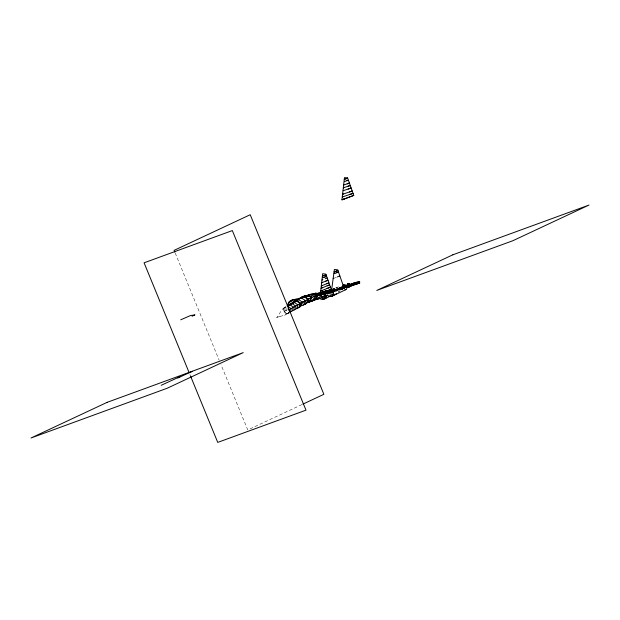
<?xml version="1.0" encoding="UTF-8"?>
<svg xmlns="http://www.w3.org/2000/svg" width="620" height="620" viewBox="0 0 620 620"><rect width="100%" height="100%" fill="white"/><g stroke="black" fill="none" stroke-linecap="round" stroke-linejoin="round"><path stroke-width="0.46" stroke-dasharray="3.1 2.33" d="M286.053 307.969L285.99 310.481L289.091 312.697M284.51 307.497C280.938 309.644 279.783 313.991 277.357 316.828M276.636 317.564L277.303 316.998M288.695 312.372C286.611 316.874 281.154 308.458 285.859 306.722M284.44 307.551L283.58 309.574L284.27 312.023L286.223 313.425L288.401 313.263L285.526 314.813M338.226 292.338L340.248 290.819M277.404 317.161L276.721 317.626M285.983 306.807L285.952 307.063A3.48 2.573 59.1 0 0 283.79 308.613L283.766 308.69A3.495 2.604 58.3 0 0 284.084 311.232M277.582 317.161L280.07 316.44M284.456 311.403L284.937 311.108M284.898 311.132L285.75 310.62M285.696 310.651L287.362 309.659M284.937 307.288L285.99 307.295M287.889 313.697L288.959 313.131M302.002 404.55L247.767 429.947L221.022 364.723M337.079 287.502L338.636 286.835M279.984 316.456L284.712 315.177M284.526 315.255L285.735 314.728M334.8 277.923L336.459 277.249M335.924 287.51L337.606 287.106M175.212 253.045L219.185 360.259M189.891 374.496L190.627 376.286M284.123 311.224L284.123 311.279A3.488 2.596 58.3 0 0 285.843 313.185L285.905 313.193A3.48 2.565 57.8 0 0 289.083 312.503M335.916 287.51A2.705 2.015 64.9 0 1 336.807 287.533M338.954 290.648A2.705 2.015 64.9 0 1 338.427 292.16"/><path stroke-width="0.93" d="M288.912 310.256L289.649 309.434M288.23 304.653L288.935 302.351L291.54 304.063M289.47 304.691L290.811 305.164L293.252 307.381L292.702 310.713L291.137 311.573M320.323 294.841L320.261 295.36L324.314 293.942M320.524 292.989L322.663 273.722L325.849 274.118L331.421 289.889M344.108 199.028L341.953 199.826L344.48 177.599L347.634 178.002L353.772 195.416L347.882 197.625M300.584 303.351L299.22 307.264L296.848 308.264M319.3 297.135L318.486 299.336L316.704 299.173M331.297 292.346L334.382 269.467L337.714 269.808L343.844 287.316L337.001 290.075A48.748 0.845 -20.8 0 1 331.305 292.338A48.748 0.845 -20.8 0 1 336.048 290.423L343.844 287.316M301.901 302.614L300.499 303.397L298.933 307.59L297.05 308.287M298.212 299.026C300.483 296.996 303.56 299.158 305.459 300.669L303.366 305.179L300.398 305.947M289.532 302.134L290.687 301.134L293.082 303.149M314.697 294.275L315.526 292.958L317.084 293.399M307.877 300.584L308.31 299.111L310.139 298.142A28.016 2.488 -24.6 0 1 311.783 297.282L347.223 286.642L339.458 289.959M305.459 304.079L305.381 304.133A7.122 5.309 64.9 0 1 305.032 304.319A6.89 5.131 64.9 0 1 304.296 304.591A7.425 5.526 64.9 0 1 303.513 304.714A7.308 5.441 64.9 0 0 304.304 304.591A6.99 5.208 64.9 0 0 304.676 304.474A7.022 5.231 64.9 0 0 305.032 304.319A7.905 5.882 64.9 0 0 305.381 304.133A7.967 5.929 64.9 0 0 306.551 303.064A9.261 6.898 64.9 0 0 306.807 302.738A10.269 7.641 64.9 0 0 307.032 302.382A11.207 8.347 64.9 0 0 307.241 302.017A13.338 9.928 64.9 0 0 307.776 300.832L307.846 300.669M307.784 300.832L307.815 300.747A15.934 11.865 64.9 0 0 307.931 300.413A16.701 12.431 64.9 0 0 308.07 299.987A18.213 13.562 64.9 0 0 308.194 299.553L308.31 299.111L306.683 298.081A13.501 10.052 64.9 0 0 305.42 297.468A11.121 8.277 64.9 0 0 304.994 297.313A10.083 7.51 64.9 0 0 304.567 297.174A8.634 6.433 64.9 0 0 304.141 297.065A8.409 6.262 64.9 0 0 303.715 296.988A7.432 5.534 64.9 0 0 302.978 296.933L302.769 296.941M311.232 297.003L311.783 297.282L309.767 300.863L308.078 302.297L306.017 303.017L307.474 302.599M311.527 297.151L311.596 297.74M308.853 296.05L311.783 297.282L309.969 300.623L307.574 302.552M311.535 297.894L311.132 298.778M291.012 300.839L291.726 300.119A20.708 13.787 69.9 0 1 293.035 299.646L297.6 299.01A17.856 10.447 47.1 0 1 298.949 299.057L298.987 299.003M292.508 300.281L293.477 299.708L295.67 301.506L298.879 299.08M311.101 298.84L308.566 301.979L305.583 303.064M294.136 299.801L294.965 299.328L296.794 300.747M317.556 295.027C318.548 296.5 315.053 299.452 313.348 300.522M287.145 305.335L289.06 302.118M316.611 294.74L318.184 295.236C316.378 298.894 312.689 301.863 308.497 301.808M327.592 292.446L322.71 296.98A22.692 16.895 64.9 0 1 318.796 298.406M337.048 289.656L332.979 290.842L331.382 292.539M301.777 297.964L304.73 295.911M295.724 299.297L296.461 299.15L297.662 300.127M302.211 297.476L301.832 297.902L302.265 297.429M298.925 299.15L298.336 299.623M297.29 299.135L298.468 299.522M302.622 297.089L303.963 296.205M332.839 292.493L335.312 290.175L332.956 290.005M317.068 295.802L353.129 283.797L355.415 282.542L359.693 281.86L335.955 290.214L317.068 295.802A41.439 28.311 69.9 0 1 323.198 292.531M302.746 296.98L303.405 296.507M345.689 286.277L349.401 284.394L354.725 283.611L342.93 287.083L346.479 285.138L353.129 284.084M344.263 179.513L344.914 179.312M292.841 303.087L293.322 302.8A20.607 2.116 -25.4 0 0 294.058 302.351L298.514 299.251M295.694 301.49L294.407 302.328A24.064 2.472 -25.4 0 1 292.299 303.622L292.036 303.777M289.928 304.8L292.16 303.49M289.431 305.303L291.648 304.002M305.141 296.259L309.605 294.926L315.146 296.197C313.736 299.599 310.62 302.669 306.714 302.552M288.943 305.59L287.447 306.427M289.416 305.102L287.362 306.187M291.253 308.52L293.206 307.404M290.4 309.008L291.315 308.481M306.42 295.864C309.721 293.88 313.906 293.787 317.502 295.004M347.409 178.103L347.239 178.18M293.159 307.427L293.779 307.078A4.968 0.442 -24.6 0 1 294.144 306.885L294.337 306.784A9.455 0.837 -24.6 0 0 294.632 306.629L294.43 306.737M298.817 304.335L301.328 302.932M303.537 296.43L304.714 295.918M298.026 304.769L299.382 304.017M299.94 303.707L300.499 303.397L299.29 302.405M305.288 300.762L307.768 299.406M289.803 312.658L290.757 311.418L291.075 308.621L287.417 305.939M297.344 305.149L298.142 304.707M301.157 303.041L303.56 301.715M296.453 305.629L297.399 305.118M302.483 302.297L305.877 300.444M295.523 306.14L296.562 305.575M303.203 301.901L305.412 300.692M298.251 299.142L299.468 298.53M307.024 299.817L308.435 299.049M313.193 300.615L308.93 301.994M309.791 298.329L311.783 297.282M346.603 178.56L345.681 178.986M294.702 301.274L295.104 301.056M324.376 299.018L330.344 296.151M332.312 296.12L345.898 289.594M180.722 319.804L190.387 315.588L194.967 314.882L192.123 316.216M324.554 294.244L332.32 291.02L333.971 295.043L329.964 296.507L324.686 294.864M324.609 294.298L332.32 291.02M178.436 377.355L180.118 376.565L161.216 385.299M177.785 378.029L184.411 374.937A91.721 3.999 -22.3 0 1 185.682 374.356L190.921 372.023M302.878 404.139L323.873 394.312L250.217 214.722L174.112 250.364L174.848 252.146M191.224 371.892L192.564 371.31M347.355 178.126L345.821 178.792M333.149 278.605L334.079 278.217M344.96 179.296L344.658 179.42M322.501 282.418L321.664 282.774L325.329 281.31M304.11 296.135L306.861 295.686L310.085 296.484M322.315 287.773L321.051 288.3L329.631 284.828L327.143 285.82M326.066 281.007L327.996 280.209L325.616 281.154M331.382 291.873L330.065 292.408L331.467 291.834M322.4 285.448L321.315 285.897L328.933 282.86L326.694 283.743M322.222 290.408L320.749 291.012L330.445 287.13L327.011 288.486M326.988 291.028L331.219 289.315L327.453 290.811M321.966 280.007L322.912 279.628M325.671 291.563L326.337 291.292M326.732 291.098L324.988 291.842M337.373 276.884L339.853 275.908M325.229 278.729L327.205 277.969M341.953 199.826L342.426 199.648M343.046 199.415L342.302 199.694M343.302 199.322L344.875 198.733M342.961 199.446L343.55 199.229M343.906 199.105L353.772 195.416M344.681 198.803L345.65 198.439M346.417 198.167L347.952 197.594M336.792 290.478L337.458 290.238M340.124 289.253L347.123 286.696L339.225 289.013M340.07 289.284L347.022 286.75M324.973 295.554L325.965 297.964L321.958 299.429L318.44 298.336M345.061 286.719L348.517 286.665M358.709 282.007L359.561 281.914L358.406 282.317M346.967 180.699C350.796 179.405 343.635 181.745 344.394 181.575M322.966 277.605C320.865 278.326 330.15 275.148 324.632 277.055M347.169 183.838L349.417 183.071L343.883 184.946M348.192 186.194L350.269 185.481L343.317 187.821L343.713 187.705M335.877 271.25L337.97 270.545L334.064 271.87L334.955 271.576M323.904 275.582L322.4 276.101L323.214 275.838M324.399 275.435L326.104 274.846L324.151 275.497M336.412 272.777C343.17 270.46 330.692 274.699 334.932 273.281M348.161 189.046L351.16 188.023L343.224 190.704M349.478 191.968L352.222 191.037L342.589 194.277L343.317 194.044M350.013 194.401L353.051 193.37L342.279 196.997L342.682 196.866M323.19 292.501L333.963 290.478M325.802 293.578L337.985 289.959M359.693 281.86L351.052 284.487L353.594 283.108L358.352 282.34M353.129 283.797L359.561 281.914M355.593 282.495L357.089 282.193M305.032 295.833L307.745 295.794L310.767 296.779M296.918 299.855L299.375 300.08L302.622 302.227C301.793 304.397 300.669 308.148 297.631 307.381M323.469 296.631L324.19 296.476M292.865 302.513L294.957 302.793L297.801 304.893L296.81 308.52L294.763 309.566M335.955 290.214L334.459 290.408M305.172 295.802L306.838 295.686M357.174 282.185L358.538 282.03M321.733 296.856L322.826 296.74L322.012 296.833A30.961 23.056 64.9 0 1 321.64 296.872M333.017 289.207L334.11 289.067M322.191 296.817L322.012 296.833A30.822 22.956 64.9 0 1 321.454 296.887M303.32 304.722L305.846 303.792L308.001 300.173L308.295 299.119L305.451 297.492A10.866 8.091 64.9 0 0 304.994 297.313A9.943 7.409 64.9 0 0 304.567 297.174A9.191 6.843 64.9 0 0 304.141 297.065A7.711 5.743 64.9 0 0 303.288 296.941A7.122 5.301 64.9 0 0 302.87 296.941A6.727 5.006 64.9 0 0 302.064 297.042A6.766 5.038 64.9 0 0 300.057 298.329L300.057 298.321A11.323 8.432 64.9 0 0 299.879 298.499M308.853 301.793C312.635 301.746 315.51 298.646 317.192 295.538L313.511 294.539L310.209 294.477A16.833 12.54 64.9 0 0 307.435 295.663M316.649 298.638L317.742 298.561M331.816 290.013L329.623 290.23A29.28 21.809 64.9 0 0 325.539 291.423M329.445 290.602L326.174 290.974A27.303 20.336 64.9 0 0 322.199 292.423M311.55 300.452L313.697 300.297A19.212 14.314 64.9 0 0 317.541 298.887L320.036 296.879L322.191 294.05L315.355 293.554A20.173 15.027 64.9 0 0 312.418 294.469M346.549 286.479L344.015 287.362A18.197 6.851 71.4 0 0 343.759 287.618L348.773 286.704L348.169 286.611M340.76 287.765L343.092 287.897A66.619 49.615 64.9 0 1 340.341 289.54M349.176 285.952L346.503 285.928A14.764 5.169 71.4 0 0 345.356 287.106L350.37 286.254L359.856 282.945L338.807 289.16L350.37 286.254L349.944 286.153M336.358 288.99L338.721 289.176L337.869 289.889A40.277 29.993 64.9 0 1 336.118 291.175M347.89 285.727L347.619 285.712A20.778 7.27 71.4 0 0 346.596 285.882L345.363 287.114A14.694 5.146 71.4 0 1 346.603 285.897A23.971 8.386 71.4 0 1 348.238 285.781L348.37 285.789M330.599 290.617L332.979 290.842A28.985 21.584 64.9 0 1 330.894 292.981A29.38 21.878 64.9 0 0 332.948 290.819M306.978 295.694L308.202 295.887M349.385 285.448L347.936 285.572L346.789 286.673L351.323 285.928L349.696 285.495M347.603 286.541L347.998 286.587M348.022 285.743L349.06 285.928M348.084 286.603L345.743 286.541A27.497 10.362 71.4 0 0 345.425 286.611A24.816 9.347 71.4 0 0 345.115 286.704A22.607 8.517 71.4 0 0 344.821 286.82A20.142 7.587 71.4 0 0 344.263 287.153A19.142 7.215 71.4 0 0 344.007 287.362L343.759 287.618A17.98 6.774 71.4 0 1 344.007 287.37A18.058 6.804 71.4 0 1 344.263 287.153A20.631 7.773 71.4 0 1 344.821 286.82M326.376 292.214L320.772 292.245A23.235 17.306 64.9 0 0 316.859 293.686M348.463 285.804L350.161 286.208M296.197 300.925L300.506 303.397M292.531 310.419L294.57 309.969L295.639 306.079L291.896 303.444M308.264 295.895L308.714 296.011M355.33 283.27L355.02 283.363A7.564 1.062 72.1 0 0 354.927 283.867L356.298 284.185L355.547 283.41M327.81 293.128L333.971 295.043M321.563 296.6L325.965 297.964M300.065 303.893L300.948 304.265A12.09 9.005 64.9 0 1 300.615 304.141A13.105 9.757 64.9 0 1 300.196 303.955A14.283 10.633 64.9 0 1 299.786 303.761A14.624 10.889 64.9 0 0 300.196 303.955A12.602 9.385 64.9 0 0 300.615 304.141A11.207 8.347 64.9 0 0 301.026 304.296M310.256 296.554L311.403 297.089M299.553 302.599L298.514 301.863A10.067 7.494 64.9 0 0 298.228 301.684A8.858 6.595 64.9 0 0 297.887 301.498A7.889 5.875 64.9 0 0 297.546 301.32A6.797 5.061 64.9 0 0 297.197 301.173A5.441 4.053 64.9 0 0 296.492 300.964A4.549 3.387 64.9 0 0 296.143 300.917A4.588 3.418 64.9 0 1 296.492 300.964A5.588 4.162 64.9 0 1 297.197 301.173M294.477 302.281L292.059 300.212L290.555 300.723A9.563 6.371 69.9 0 0 289.013 302.056M189.162 372.705L144.088 262.81L232.329 230.578L305.986 410.161L217.744 442.401L190.627 376.286M353.121 283.774A13.88 9.052 70 0 1 355.516 282.534M336.521 293.601A2.759 2.054 64.9 0 1 334.916 294.19M332.653 291.726A2.759 2.054 64.9 0 1 332.622 290.439M333.219 289.331A2.759 2.054 64.9 0 1 334.459 288.935M335.397 289.276A2.759 2.054 64.9 0 1 336.528 290.517M328.778 292.95A2.844 2.124 64.9 0 1 331.483 291.075A2.844 2.124 64.9 0 1 333.149 295.135A2.844 2.124 64.9 0 1 329.809 295.469M348.068 285.882A1.248 0.93 64.9 0 1 347.549 287.2A1.248 0.93 64.9 0 1 346.262 286.355M347.619 285.146A1.248 0.93 64.9 0 1 347.89 285.479M342.783 285.572A2.705 2.015 64.9 0 1 345.301 284.867A2.705 2.015 64.9 0 1 346.882 287.982A2.705 2.015 64.9 0 1 344.883 289.718M343.317 288.68A2.705 2.015 64.9 0 1 342.666 287.3M347.301 284.262A1.829 1.364 64.9 0 1 349.417 284.115A1.62 1.209 64.9 0 1 349.874 286.409A1.62 1.209 64.9 0 1 347.975 286.153M347.518 286.153A1.829 1.364 64.9 0 0 349.719 286.758A1.829 1.364 64.9 0 0 349.417 284.115A1.62 1.209 64.9 0 0 347.649 284.293M349.905 285.471A1.628 1.217 64.9 0 1 349.2 286.858A1.628 1.217 64.9 0 1 347.696 286.161M347.487 284.301A1.628 1.217 64.9 0 1 348.626 283.821A1.628 1.217 64.9 0 1 349.765 284.921A1.248 0.93 64.9 0 0 348.076 284.278M349.82 285.518A1.248 0.93 64.9 0 1 348.347 286.13M324.926 295.376A2.844 2.124 64.9 0 1 324.764 298.731A2.844 2.124 64.9 0 1 321.873 298.367M323.276 293.857A2.844 2.124 64.9 0 1 323.911 294.198M338.621 289.183A2.705 2.015 64.9 0 1 338.822 289.726M342.054 288.013A1.829 1.364 64.9 0 1 342.046 289.207M341.899 288.037A1.628 1.217 64.9 0 1 341.86 289.191M342.101 287.944A1.62 1.209 64.9 0 1 341.969 289.261M341.822 287.99A1.248 0.93 64.9 0 1 341.481 289.238M318.184 295.252A23.909 17.802 64.9 0 0 313.588 294.19A18.809 14.004 64.9 0 0 311.356 294.267A17.283 12.873 64.9 0 0 309.248 294.763A16.942 12.617 64.9 0 0 307.326 295.732A18.476 13.764 64.9 0 0 306.877 296.035M293.314 307.342A7.936 0.705 -24.6 0 1 294.221 306.846M327.864 295.097A26.986 20.096 64.9 0 1 323.888 296.546A27.489 20.468 64.9 0 1 323.291 296.662M325.957 296.011A29.38 21.878 64.9 0 0 327.926 295.089A28.985 21.584 64.9 0 1 324.221 296.562M322.268 292.284A29.202 21.747 64.9 0 1 332.979 290.888A29.28 21.809 64.9 0 0 322.431 292.206M307.241 302.017A11.021 8.2 64.9 0 1 307.032 302.382A10.354 7.704 64.9 0 1 306.807 302.738A9.455 7.037 64.9 0 1 306.559 303.064M325.934 295.965A27.047 20.142 64.9 0 1 323.834 296.562M298.902 302.118A11.454 8.525 64.9 0 0 298.569 301.894A10.734 7.998 64.9 0 0 298.228 301.684A8.99 6.696 64.9 0 0 297.887 301.498A7.564 5.634 64.9 0 0 297.546 301.32M294.856 301.18A3.674 2.736 64.9 0 1 295.267 301.002M307.094 298.321A17.135 12.757 64.9 0 1 307.505 298.577M307.094 298.329A14.12 10.509 64.9 0 0 305.42 297.468L302.328 296.988L299.995 298.39A6.812 5.069 64.9 0 1 302.87 296.903M299.84 298.553A11.424 8.51 64.9 0 1 299.964 298.383M316.611 294.748A22.429 16.701 64.9 0 0 313.588 294.206A18.631 13.88 64.9 0 0 311.356 294.267A17.058 12.702 64.9 0 0 309.248 294.771A17.205 12.811 64.9 0 0 307.326 295.732A18.29 13.617 64.9 0 0 306.838 296.065M327.98 290.858A28.884 21.514 64.9 0 1 331.956 289.408M333.382 289.284A30.868 22.994 64.9 0 1 334.358 288.881M327.182 295.43A29.636 22.072 64.9 0 1 326.151 295.701M288.998 309.512A3.488 2.573 58.2 0 1 289.362 311.535M287.99 308.086A3.488 2.558 58.5 0 1 288.959 309.45M357.523 282.813L357.469 282.906A6.882 1.194 72 0 0 357.36 283.379L358.716 283.34L357.593 282.759M356.492 282.991L356.438 283.053A7.146 0.984 72.1 0 0 356.345 283.689L357.562 283.751L356.492 282.991M350.804 284.704L350.649 284.851A11.338 2.929 71.8 0 0 350.285 285.58L353.338 285.223L350.804 284.704M353.524 283.782L353.431 283.867A8.975 1.635 72 0 0 353.199 284.673L355.113 284.603L353.524 283.782M342.426 287.889L347.185 287.137L344.503 287.076L342.426 287.889M349.564 284.797L349.13 285.13L357.058 282.798L352.392 283.495L349.564 284.797M340.729 288.455L346.076 287.447L340.729 288.455M339.621 287.913L338.753 288.478L350.292 285.076L344.774 285.743A32.938 21.933 69.9 0 0 342.713 286.355L339.621 287.913M107.105 402.357L31 437.999L167.144 388.26L243.249 352.625L107.105 402.357M452.856 254.797L376.751 290.439L512.895 240.707L589 205.065L452.856 254.797"/></g></svg>
